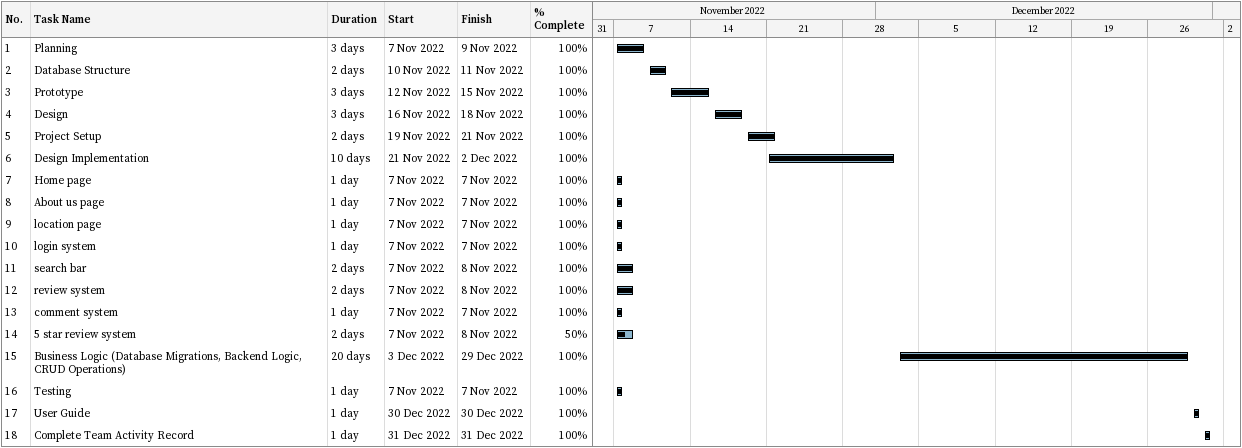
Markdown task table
| ID | Task | Duration | Start | Finish | % complete |
|---|---|---|---|---|---|
| 1 | Planning | 3d | 2022-11-07 | 2022-11-09 | 100 |
| 2 | Database Structure | 2d | 2022-11-10 | 2022-11-11 | 100 |
| 3 | Prototype | 3d | 2022-11-12 | 2022-11-15 | 100 |
| 4 | Design | 3d | 2022-11-16 | 2022-11-18 | 100 |
| 5 | Project Setup | 2d | 2022-11-19 | 2022-11-21 | 100 |
| 6 | Design Implementation | 10d | 2022-11-21 | 2022-12-02 | 100 |
| 7 | Home page | 1d | 2022-11-07 | 2022-11-07 | 100 |
| 8 | About us page | 1d | 2022-11-07 | 2022-11-07 | 100 |
| 9 | location page | 1d | 2022-11-07 | 2022-11-07 | 100 |
| 10 | login system | 1d | 2022-11-07 | 2022-11-07 | 100 |
| 11 | search bar | 2d | 2022-11-07 | 2022-11-08 | 100 |
| 12 | review system | 2d | 2022-11-07 | 2022-11-08 | 100 |
| 13 | comment system | 1d | 2022-11-07 | 2022-11-07 | 100 |
| 14 | 5 star review system | 2d | 2022-11-07 | 2022-11-08 | 50 |
| 15 | Business Logic (Database Migrations, Backend Logic, CRUD Operations) | 20d | 2022-12-03 | 2022-12-29 | 100 |
| 16 | Testing | 1d | 2022-11-07 | 2022-11-07 | 100 |
| 17 | User Guide | 1d | 2022-12-30 | 2022-12-30 | 100 |
| 18 | Complete Team Activity Record | 1d | 2022-12-31 | 2022-12-31 | 100 |
